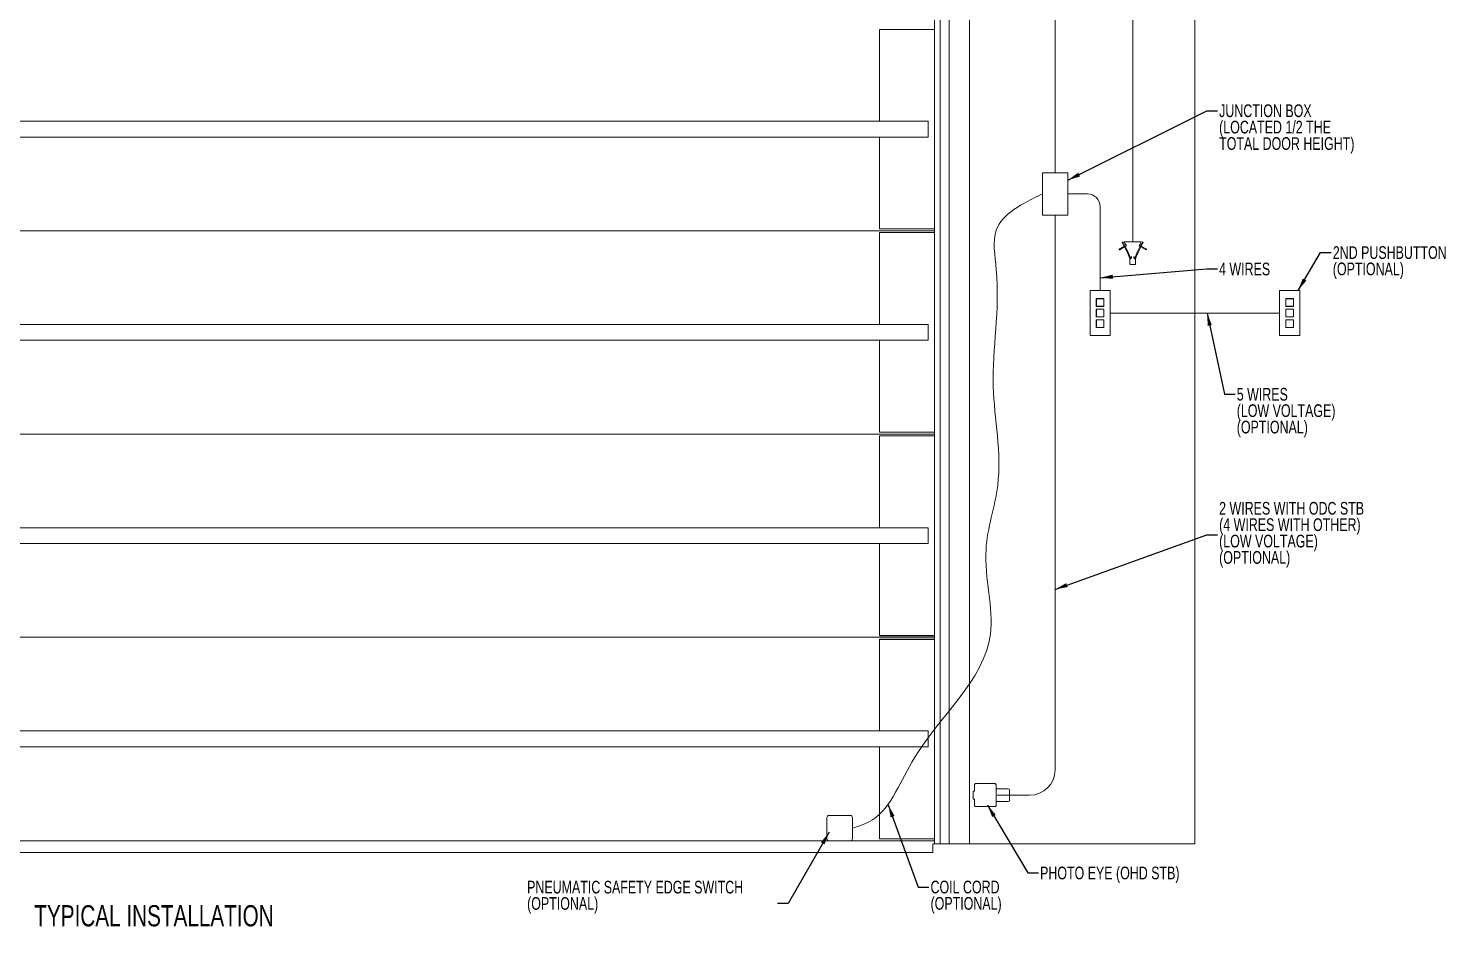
# Model space of a CAD drawing. Header units: inches. Extents: x 0.8 to 28.5, y 2.9 to 20.2.
# Drawn here: x 11.73 to 28.46, y 3.29 to 13.89 of the extents above; entities that cross this region are included whole.
import ezdxf
from ezdxf.lldxf.tags import DXFTag

# ---------------------------------------------------------------- set-up
doc = ezdxf.new("R2010")
doc.units = ezdxf.units.IN
doc.header["$MEASUREMENT"] = 0
doc.layers.add('DIM', color=1, linetype='Continuous')
doc.layers.add('HID', color=1, linetype='HIDDEN', lineweight=15)
doc.layers.add('SLD-0', color=1, linetype='Continuous', lineweight=15)
doc.styles.add('SLDTEXTSTYLE0', font='ARIAL.TTF', dxfattribs={"width": 0.7})
doc.styles.get("Standard").update_dxf_attribs({"font": 'ARIAL.TTF'})
tags = doc.linetypes.add('HIDDEN', pattern=[0.075, 0.05, -0.025]).pattern_tags.tags
tags[6:7] = [DXFTag(74, 4), DXFTag(75, 0), DXFTag(340, '0'), DXFTag(46, 1.0), DXFTag(50, 0.0), DXFTag(44, 0.0), DXFTag(45, 0.0)]
tags[4:5] = [DXFTag(74, 4), DXFTag(75, 0), DXFTag(340, '0'), DXFTag(46, 1.0), DXFTag(50, 0.0), DXFTag(44, 0.0), DXFTag(45, 0.0)]
doc.dimstyles.new('SLDDIMSTYLE0', dxfattribs={"dimtxt": 0.15, "dimasz": 0.15, "dimexe": 0, "dimexo": 0.0625, "dimgap": 0.0375, "dimtad": 0, "dimtih": 1, "dimtoh": 1, "dimdec": 0, "dimrnd": 1e-09, "dimzin": 0, "dimdsep": 46, "dimtxsty": 'Standard', "dimsah": 1, "dimcen": 0.09, "dimadec": 0, "dimazin": 0, "dimtfac": 1, "dimtdec": 0, "dimtofl": 0, "dimtmove": 0, "dimatfit": 3, "dimfxl": 0, "dimtolj": 1, "dimtzin": 0, "dimarcsym": 0})

# ---------------------------------------------------------------- blocks, each defined once
blk = doc.blocks.new('SW_NOTE_3')
at = {"layer": 'DIM', "color": 0, "char_height": 0.15, "attachment_point": 1, "style": 'SLDTEXTSTYLE0'}
for s, insert in [('JUNCTION BOX', (0.02, 0.075)), ('(LOCATED 1/2 THE', (0.02, -0.118)), ('TOTAL DOOR HEIGHT)', (0.02, -0.312))]:
    blk.add_mtext(s, dxfattribs=dict(at, insert=insert))
blk = doc.blocks.new('SW_NOTE_4')
at = {"layer": 'DIM', "color": 0, "char_height": 0.15, "attachment_point": 1, "style": 'SLDTEXTSTYLE0'}
for s, insert in [('5 WIRES', (0.02, 0.075)), ('(LOW VOLTAGE)', (0.02, -0.118)), ('(OPTIONAL)', (0.02, -0.312))]:
    blk.add_mtext(s, dxfattribs=dict(at, insert=insert))
blk = doc.blocks.new('SW_NOTE_5')
at = {"layer": 'DIM', "color": 0, "char_height": 0.15, "attachment_point": 1, "style": 'SLDTEXTSTYLE0'}
for s, insert in [('2ND PUSHBUTTON', (0.02, 0.075)), ('(OPTIONAL)', (0.02, -0.118))]:
    blk.add_mtext(s, dxfattribs=dict(at, insert=insert))
blk = doc.blocks.new('SW_NOTE_6')
at = {"layer": 'DIM', "color": 0, "char_height": 0.15, "attachment_point": 1, "style": 'SLDTEXTSTYLE0'}
for s, insert in [('2 WIRES WITH ODC STB', (0.02, 0.387)), ('(4 WIRES WITH OTHER)', (0.02, 0.194)), ('(LOW VOLTAGE)', (0.02, 0)), ('(OPTIONAL)', (0.02, -0.193))]:
    blk.add_mtext(s, dxfattribs=dict(at, insert=insert))
blk = doc.blocks.new('SW_NOTE_7')
at = {"layer": 'DIM', "color": 0, "char_height": 0.15, "attachment_point": 1, "style": 'SLDTEXTSTYLE0'}
for s, insert in [('COIL CORD', (0.02, 0.075)), ('(OPTIONAL)', (0.02, -0.118))]:
    blk.add_mtext(s, dxfattribs=dict(at, insert=insert))
blk = doc.blocks.new('SW_NOTE_8')
at = {"layer": 'DIM', "color": 0, "char_height": 0.15, "attachment_point": 1, "style": 'SLDTEXTSTYLE0'}
for s, insert in [('PNEUMATIC SAFETY EDGE SWITCH', (-2.957, 0.268)), ('(OPTIONAL)', (-2.957, 0.075))]:
    blk.add_mtext(s, dxfattribs=dict(at, insert=insert))

msp = doc.modelspace()

# ---------------------------------------------------------------- linework, layer by layer
at = {"color": 7, "linetype": 'Continuous', "lineweight": 15}
for p, q in [((25.499, 4.263), (25.499, 20.149)), ((22.599, 4.263), (22.599, 17.865)), ((22.837, 17.614), (22.837, 4.263)), ((22.494, 4.264), (22.494, 15.063)), ((21.775, 13.878), (21.775, 12.795)), ((22.425, 13.878), (21.775, 13.878)), ((21.794, 13.878), (21.791, 13.878)), ((21.809, 13.878), (21.794, 13.878)), ((3.049, 12.795), (22.349, 12.795)), ((22.349, 12.795), (22.349, 12.789)), ((22.349, 12.788), (22.349, 12.789)), ((22.349, 12.783), (22.349, 12.788)), ((22.349, 12.744), (22.349, 12.783)), ((22.349, 12.738), (22.349, 12.744)), ((22.349, 12.726), (22.349, 12.738)), ((22.349, 12.676), (22.349, 12.726)), ((3.049, 12.607), (22.349, 12.607)), ((21.775, 12.607), (21.775, 11.523)), ((22.349, 12.664), (22.349, 12.676)), ((22.349, 12.658), (22.349, 12.664)), ((22.349, 12.619), (22.349, 12.658)), ((22.349, 12.613), (22.349, 12.619)), ((22.349, 12.613), (22.349, 12.613)), ((22.349, 12.613), (22.349, 12.607)), ((23.699, 12.185), (23.699, 11.685)), ((23.999, 12.185), (23.699, 12.185)), ((23.999, 11.685), (23.999, 12.185)), ((23.699, 11.685), (23.999, 11.685)), ((2.985, 11.501), (21.809, 11.501)), ((2.985, 11.501), (22.425, 11.501)), ((21.775, 11.523), (22.425, 11.523)), ((21.775, 11.478), (21.775, 10.395)), ((22.425, 11.478), (21.775, 11.478)), ((24.611, 11.287), (24.665, 11.318)), ((24.616, 11.279), (24.67, 11.309)), ((24.642, 11.363), (24.651, 11.368)), ((24.643, 11.36), (24.7, 11.252)), ((24.651, 11.368), (24.651, 11.368)), ((24.652, 11.365), (24.709, 11.256)), ((24.692, 11.37), (24.665, 11.37)), ((24.678, 11.346), (24.665, 11.37)), ((24.665, 11.318), (24.666, 11.318)), ((24.67, 11.309), (24.67, 11.309)), ((24.686, 11.318), (24.678, 11.314)), ((24.692, 11.322), (24.68, 11.343)), ((24.692, 11.322), (24.686, 11.318)), ((24.836, 11.37), (24.696, 11.37)), ((24.7, 11.252), (24.724, 11.191)), ((24.709, 11.256), (24.732, 11.195)), ((24.823, 11.256), (24.8, 11.195)), ((24.832, 11.252), (24.808, 11.191)), ((24.88, 11.365), (24.823, 11.256)), ((24.888, 11.36), (24.832, 11.252)), ((24.867, 11.37), (24.84, 11.37)), ((24.852, 11.343), (24.84, 11.322)), ((24.84, 11.322), (24.846, 11.318)), ((24.853, 11.314), (24.846, 11.318)), ((24.867, 11.37), (24.854, 11.346)), ((24.862, 11.309), (24.862, 11.309)), ((24.916, 11.279), (24.862, 11.309)), ((24.866, 11.318), (24.867, 11.318)), ((24.921, 11.287), (24.867, 11.318)), ((24.881, 11.368), (24.881, 11.368)), ((24.881, 11.368), (24.89, 11.363)), ((24.916, 11.279), (24.924, 11.274)), ((24.732, 11.164), (24.732, 11.109)), ((24.738, 11.103), (24.793, 11.103)), ((24.748, 11.174), (24.752, 11.179)), ((24.753, 11.18), (24.752, 11.195)), ((24.779, 11.18), (24.78, 11.195)), ((24.783, 11.174), (24.779, 11.179)), ((24.799, 11.109), (24.799, 11.164)), ((24.262, 10.795), (24.262, 10.263)), ((24.281, 10.795), (24.262, 10.795)), ((24.481, 10.795), (24.281, 10.795)), ((24.481, 10.795), (24.499, 10.795)), ((24.499, 10.263), (24.499, 10.795)), ((26.499, 10.795), (26.499, 10.263)), ((26.518, 10.795), (26.499, 10.795)), ((26.718, 10.795), (26.518, 10.795)), ((26.718, 10.795), (26.737, 10.795)), ((26.737, 10.263), (26.737, 10.795)), ((24.426, 10.7), (24.335, 10.7)), ((24.335, 10.7), (24.335, 10.608)), ((24.335, 10.608), (24.426, 10.608)), ((24.335, 10.575), (24.335, 10.483)), ((24.426, 10.575), (24.335, 10.575)), ((24.424, 10.698), (24.337, 10.698)), ((24.337, 10.698), (24.337, 10.61)), ((24.337, 10.61), (24.424, 10.61)), ((24.337, 10.573), (24.337, 10.485)), ((24.424, 10.573), (24.337, 10.573)), ((24.424, 10.61), (24.424, 10.698)), ((24.424, 10.485), (24.424, 10.573)), ((24.426, 10.608), (24.426, 10.7)), ((24.426, 10.483), (24.426, 10.575)), ((26.572, 10.7), (26.572, 10.608)), ((26.664, 10.7), (26.572, 10.7)), ((26.572, 10.608), (26.664, 10.608)), ((26.664, 10.575), (26.572, 10.575)), ((26.572, 10.575), (26.572, 10.483)), ((26.574, 10.698), (26.574, 10.61)), ((26.662, 10.698), (26.574, 10.698)), ((26.574, 10.61), (26.662, 10.61)), ((26.662, 10.573), (26.574, 10.573)), ((26.574, 10.573), (26.574, 10.485)), ((26.662, 10.61), (26.662, 10.698)), ((26.662, 10.485), (26.662, 10.573)), ((26.664, 10.608), (26.664, 10.7)), ((26.664, 10.483), (26.664, 10.575)), ((3.049, 10.395), (22.349, 10.395)), ((22.349, 10.395), (22.349, 10.389)), ((22.349, 10.388), (22.349, 10.389)), ((22.349, 10.383), (22.349, 10.388)), ((22.349, 10.344), (22.349, 10.383)), ((24.335, 10.483), (24.426, 10.483)), ((24.335, 10.45), (24.335, 10.358)), ((24.426, 10.45), (24.335, 10.45)), ((24.337, 10.485), (24.424, 10.485)), ((24.337, 10.448), (24.337, 10.36)), ((24.424, 10.448), (24.337, 10.448)), ((24.424, 10.36), (24.424, 10.448)), ((24.426, 10.358), (24.426, 10.45)), ((26.572, 10.483), (26.664, 10.483)), ((26.664, 10.45), (26.572, 10.45)), ((26.572, 10.45), (26.572, 10.358)), ((26.574, 10.485), (26.662, 10.485)), ((26.574, 10.448), (26.574, 10.36)), ((26.662, 10.448), (26.574, 10.448)), ((26.662, 10.36), (26.662, 10.448)), ((26.664, 10.358), (26.664, 10.45)), ((3.049, 10.207), (22.349, 10.207)), ((21.775, 10.207), (21.775, 9.123)), ((22.349, 10.338), (22.349, 10.344)), ((22.349, 10.326), (22.349, 10.338)), ((22.349, 10.276), (22.349, 10.326)), ((22.349, 10.264), (22.349, 10.276)), ((22.349, 10.258), (22.349, 10.264)), ((22.349, 10.219), (22.349, 10.258)), ((22.349, 10.213), (22.349, 10.219)), ((22.349, 10.213), (22.349, 10.207)), ((22.349, 10.213), (22.349, 10.213)), ((24.281, 10.263), (24.262, 10.263)), ((24.281, 10.263), (24.481, 10.263)), ((24.335, 10.358), (24.426, 10.358)), ((24.337, 10.36), (24.424, 10.36)), ((24.481, 10.263), (24.499, 10.263)), ((26.518, 10.263), (26.499, 10.263)), ((26.518, 10.263), (26.718, 10.263)), ((26.572, 10.358), (26.664, 10.358)), ((26.574, 10.36), (26.662, 10.36)), ((26.718, 10.263), (26.737, 10.263)), ((2.985, 9.101), (22.425, 9.101)), ((3.601, 9.101), (21.809, 9.101)), ((21.775, 9.123), (22.425, 9.123)), ((21.775, 9.078), (21.775, 7.995)), ((22.425, 9.078), (21.775, 9.078)), ((3.049, 7.995), (22.349, 7.995)), ((22.349, 7.995), (22.349, 7.989)), ((22.349, 7.988), (22.349, 7.989)), ((22.349, 7.983), (22.349, 7.988)), ((22.349, 7.944), (22.349, 7.983)), ((22.349, 7.938), (22.349, 7.944)), ((22.349, 7.926), (22.349, 7.938)), ((22.349, 7.876), (22.349, 7.926)), ((22.349, 7.864), (22.349, 7.876)), ((3.049, 7.807), (22.349, 7.807)), ((21.775, 7.807), (21.775, 6.723)), ((22.349, 7.858), (22.349, 7.864)), ((22.349, 7.819), (22.349, 7.858)), ((22.349, 7.813), (22.349, 7.819)), ((22.349, 7.813), (22.349, 7.807)), ((22.349, 7.813), (22.349, 7.813)), ((2.985, 6.701), (22.425, 6.701)), ((2.985, 6.701), (22.425, 6.701)), ((21.775, 6.678), (21.775, 5.595)), ((3.049, 5.595), (22.349, 5.595)), ((22.349, 5.595), (22.349, 5.589)), ((22.349, 5.588), (22.349, 5.589)), ((22.349, 5.583), (22.349, 5.588)), ((22.349, 5.544), (22.349, 5.583)), ((22.349, 5.538), (22.349, 5.544)), ((22.349, 5.526), (22.349, 5.538)), ((22.349, 5.476), (22.349, 5.526)), ((3.049, 5.407), (22.349, 5.407)), ((21.775, 5.407), (21.775, 4.323)), ((22.349, 5.464), (22.349, 5.476)), ((22.349, 5.458), (22.349, 5.464)), ((22.349, 5.419), (22.349, 5.458)), ((22.349, 5.413), (22.349, 5.419)), ((22.349, 5.413), (22.349, 5.413)), ((22.349, 5.413), (22.349, 5.407)), ((22.882, 4.885), (22.894, 4.885)), ((22.899, 4.961), (22.899, 4.89)), ((23.139, 4.974), (22.912, 4.974)), ((23.152, 4.716), (23.152, 4.961)), ((23.296, 4.914), (23.152, 4.914)), ((23.312, 4.779), (23.312, 4.898)), ((22.894, 4.792), (22.882, 4.792)), ((22.899, 4.787), (22.899, 4.716)), ((22.912, 4.703), (23.139, 4.703)), ((23.152, 4.763), (23.296, 4.763)), ((21.156, 4.323), (21.156, 4.573)), ((21.181, 4.598), (21.431, 4.598)), ((21.456, 4.573), (21.456, 4.323)), ((21.181, 4.298), (2.985, 4.298)), ((21.431, 4.298), (21.181, 4.298)), ((22.425, 4.298), (21.431, 4.298)), ((21.775, 4.323), (22.425, 4.323)), ((21.791, 4.323), (21.794, 4.323)), ((22.405, 4.16), (22.405, 4.263)), ((22.405, 4.263), (22.619, 4.263)), ((22.837, 4.263), (22.619, 4.263)), ((22.837, 4.263), (25.499, 4.263))]:
    msp.add_line(p, q, dxfattribs=at)
for p, q in [((21.775, 6.723), (22.425, 6.723)), ((21.775, 6.678), (22.425, 6.678))]:
    msp.add_line(p, q)
at = {"color": 7, "linetype": 'Continuous', "lineweight": 15, "flags": 128}
for points in [[(24.603, 11.283), (24.604, 11.283), (24.605, 11.284), (24.608, 11.285), (24.611, 11.287)], [(24.608, 11.274), (24.608, 11.274), (24.61, 11.275), (24.612, 11.277), (24.616, 11.279)], [(24.928, 11.283), (24.928, 11.283), (24.927, 11.284), (24.924, 11.285), (24.921, 11.287)], [(24.74, 11.169), (24.739, 11.169), (24.737, 11.169), (24.735, 11.171), (24.733, 11.174), (24.73, 11.178), (24.728, 11.182), (24.725, 11.187), (24.724, 11.191)], [(24.732, 11.195), (24.734, 11.191), (24.736, 11.187), (24.739, 11.182), (24.741, 11.179), (24.744, 11.176), (24.746, 11.174), (24.747, 11.173), (24.748, 11.174)], [(24.783, 11.174), (24.784, 11.173), (24.786, 11.174), (24.788, 11.176), (24.791, 11.179), (24.793, 11.182), (24.796, 11.187), (24.798, 11.191), (24.8, 11.195)], [(24.808, 11.191), (24.806, 11.187), (24.804, 11.182), (24.802, 11.178), (24.799, 11.174), (24.797, 11.171), (24.794, 11.169), (24.793, 11.169), (24.792, 11.169)]]:
    msp.add_lwpolyline(points, dxfattribs=at)
at = {"color": 7, "linetype": 'Continuous', "lineweight": 15}
for centre, radius, start, end in [((24.653, 11.366), 0.0112, 196.4239, 212.1005), ((24.661, 11.371), 0.0112, 196.4239, 212.1005), ((24.671, 11.307), 0.0124, 115.5259, 119.3932), ((24.859, 11.304), 0.0153, 60.9251, 64.0365), ((24.87, 11.371), 0.0113, 328.0116, 343.5281), ((24.879, 11.366), 0.0113, 328.0116, 343.5281), ((24.738, 11.164), 0.006, 101.6218, 180), ((24.738, 11.109), 0.006, 180, 270), ((24.752, 11.18), 0.00111, 319.6067, 354.7884), ((24.78, 11.18), 0.00106, 184.477, 221.1279), ((24.793, 11.109), 0.006, 270, 0), ((24.793, 11.164), 0.006, 0, 78.3782), ((23.138, 4.96), 0.0125, 0.1895, 89.8162), ((23.296, 4.898), 0.016, 0, 90), ((22.912, 4.716), 0.0125, 180.1809, 269.8163), ((23.138, 4.716), 0.0125, 270.1837, 359.8105), ((23.296, 4.779), 0.016, 270, 0), ((21.181, 4.573), 0.025, 90, 180), ((21.431, 4.573), 0.025, 0, 90), ((21.181, 4.323), 0.025, 180, 270), ((21.431, 4.323), 0.025, 270, 0)]:
    msp.add_arc(centre, radius, start, end, dxfattribs=at)
for points in [[(22.425, 4.263), (22.425, 16.278)], [(24.603, 11.283), (24.608, 11.274)], [(24.678, 11.346), (24.68, 11.343)], [(24.696, 11.37), (24.692, 11.37)], [(24.84, 11.37), (24.836, 11.37)], [(24.852, 11.343), (24.854, 11.346)], [(24.924, 11.274), (24.928, 11.283)], [(24.74, 11.169), (24.748, 11.173)], [(24.784, 11.173), (24.792, 11.169)], [(3.005, 4.16), (22.405, 4.16)]]:
    msp.add_open_spline(points, degree=1, dxfattribs=at)
for points, knots in [([(22.882, 4.885), (22.882, 4.885), (22.882, 4.884), (22.882, 4.88), (22.882, 4.875), (22.882, 4.868), (22.882, 4.861), (22.882, 4.853), (22.882, 4.846), (22.882, 4.838), (22.882, 4.831), (22.882, 4.824), (22.882, 4.816), (22.882, 4.809), (22.882, 4.802), (22.882, 4.796), (22.882, 4.792), (22.882, 4.792), (22.882, 4.792)], [0, 0, 0, 0, 0.076667, 0.149292, 0.217872, 0.282404, 0.342885, 0.399313, 0.451685, 0.5, 0.548315, 0.600687, 0.657115, 0.717596, 0.782128, 0.850708, 0.923333, 1, 1, 1, 1]), ([(22.894, 4.885), (22.895, 4.885), (22.896, 4.885), (22.898, 4.886), (22.899, 4.888), (22.899, 4.889), (22.899, 4.89)], [0, 0, 0, 0, 0.2498, 0.500009, 0.750104, 1, 1, 1, 1]), ([(22.899, 4.961), (22.899, 4.963), (22.9, 4.966), (22.903, 4.97), (22.907, 4.973), (22.91, 4.974), (22.912, 4.974)], [0, 0, 0, 0, 0.249942, 0.49998, 0.750004, 1, 1, 1, 1]), ([(23.139, 4.974), (23.141, 4.974), (23.144, 4.973), (23.148, 4.97), (23.151, 4.966), (23.151, 4.963), (23.152, 4.961)], [0, 0, 0, 0, 0.249912, 0.499946, 0.750048, 1, 1, 1, 1]), ([(22.899, 4.787), (22.899, 4.787), (22.899, 4.789), (22.898, 4.79), (22.896, 4.791), (22.895, 4.792), (22.894, 4.792)], [0, 0, 0, 0, 0.249896, 0.49999, 0.750199, 1, 1, 1, 1]), ([(22.899, 4.716), (22.899, 4.715), (22.899, 4.713), (22.9, 4.71), (22.903, 4.707), (22.906, 4.704), (22.909, 4.703), (22.911, 4.703), (22.912, 4.703)], [0, 0, 0, 0, 0.130708, 0.257783, 0.500002, 0.742199, 0.8693, 1, 1, 1, 1]), ([(23.152, 4.716), (23.151, 4.714), (23.151, 4.711), (23.148, 4.707), (23.144, 4.704), (23.141, 4.703), (23.139, 4.703)], [0, 0, 0, 0, 0.249953, 0.500055, 0.750088, 1, 1, 1, 1])]:
    msp.add_open_spline(points, degree=3, knots=knots, dxfattribs=at)
at = {"layer": 'HID'}
msp.add_line((24.499, 10.529), (26.499, 10.529), dxfattribs=at)
at = {"layer": 'SLD-0'}
for p, q in [((24.766, 11.37), (24.766, 18.568)), ((23.849, 15.401), (23.849, 12.185)), ((24.231, 11.935), (23.999, 11.935)), ((24.381, 10.795), (24.381, 11.785)), ((23.849, 11.685), (23.849, 5.136)), ((23.165, 4.836), (23.549, 4.836))]:
    msp.add_line(p, q, dxfattribs=at)
for centre, radius, start, end in [((24.231, 11.785), 0.15, 0, 90), ((23.549, 5.136), 0.3, 270, 0)]:
    msp.add_arc(centre, radius, start, end, dxfattribs=at)
msp.add_open_spline([(23.699, 11.935), (23.461, 11.819), (23.063, 11.627), (23.231, 10.704), (23.027, 9.747), (23.278, 8.616), (22.93, 7.674), (23.32, 6.421), (22.214, 5.577), (21.873, 4.581), (21.523, 4.469), (21.456, 4.448)], degree=3, knots=[0, 0, 0, 0, 0.083154, 0.138983, 0.304732, 0.4452, 0.537673, 0.657763, 0.870533, 0.975205, 1, 1, 1, 1], dxfattribs=at)

# ---------------------------------------------------------------- block references
at = {"layer": 'DIM'}
for name, p in [('SW_NOTE_3', (25.766, 12.917)), ('SW_NOTE_5', (27.108, 11.243)), ('SW_NOTE_4', (25.974, 9.57)), ('SW_NOTE_6', (25.766, 7.912)), ('SW_NOTE_8', (20.573, 3.559)), ('SW_NOTE_7', (22.359, 3.753))]:
    msp.add_blockref(name, p, dxfattribs=at)

# ---------------------------------------------------------------- texts
at = {"layer": 'DIM', "attachment_point": 1, "style": 'SLDTEXTSTYLE0'}
for s, insert, char_height in [('4 WIRES', (25.785, 11.124), 0.15), ('PHOTO EYE (OHD STB)', (23.672, 3.994), 0.15), ('TYPICAL INSTALLATION', (11.798, 3.539), 0.25)]:
    msp.add_mtext(s, dxfattribs=dict(at, insert=insert, char_height=char_height))

# ---------------------------------------------------------------- leaders
at = {"layer": 'DIM'}
for points in [[(23.999, 12.097), (25.641, 12.917), (25.766, 12.917)], [(26.718, 10.795), (26.983, 11.243), (27.108, 11.243)], [(24.381, 10.945), (25.641, 11.049), (25.766, 11.049)], [(25.644, 10.529), (25.849, 9.57), (25.974, 9.57)], [(23.849, 7.267), (25.641, 7.912), (25.766, 7.912)], [(21.879, 4.724), (22.234, 3.753), (22.359, 3.753)], [(23.051, 4.721), (23.527, 3.919), (23.652, 3.919)], [(21.181, 4.399), (20.698, 3.559), (20.573, 3.559)]]:
    msp.add_leader(points, dimstyle='SLDDIMSTYLE0', override={"dimscale": 1, "dimgap": 0.0375, "dimtad": 0, "dimclrd": 0}, dxfattribs=at)

doc.saveas('drawing.dxf')
